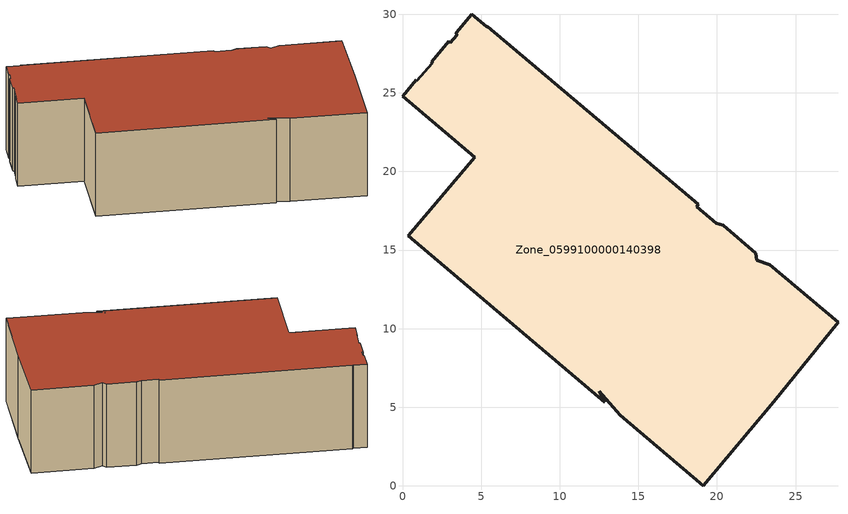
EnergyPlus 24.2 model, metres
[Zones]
Zone_0599100000140398
 floor ground (C_G): 20.38,16.57 22.47,14.81 22.52,14.36 23.34,14.07 27.7,10.4 23.61,5.35 19.14,0 13.83,4.49 12.52,6.03 12.85,5.33 0.37,15.9 4.59,20.91 0,24.77 0.89,25.83 0.91,25.75 1.89,26.88 1.85,26.97 2.94,28.27 3.03,28.18 3.45,28.65 3.41,28.82 4.4,30 5.34,29.2 5.41,29.2 18.81,17.89 18.73,17.74 19.94,16.7 z0
 wall outside (C_F): 4.59,20.91 0.37,15.9 12.85,5.33 12.52,6.03 13.83,4.49 19.14,0 23.61,5.35 27.7,10.4 23.34,14.07 22.52,14.36 22.47,14.81 20.38,16.57 19.94,16.7 18.73,17.74 18.81,17.89 5.41,29.2 5.34,29.2 4.4,30 3.41,28.82 3.45,28.65 3.03,28.18 2.94,28.27 1.85,26.97 1.89,26.88 0.91,25.75 0.89,25.83 0,24.77 4.59,20.91 z0:8.5
 roof outside (C_R): 22.47,14.81 20.38,16.57 19.94,16.7 18.73,17.74 18.81,17.89 5.41,29.2 5.34,29.2 4.4,30 3.41,28.82 3.45,28.65 3.03,28.18 2.94,28.27 1.85,26.97 1.89,26.88 0.91,25.75 0.89,25.83 0,24.77 4.59,20.91 0.37,15.9 12.85,5.33 12.52,6.03 13.83,4.49 19.14,0 23.61,5.35 27.7,10.4 23.34,14.07 22.52,14.36 z8.5
[BUILDING]
Pand.0599100000140398: North Axis=0; Terrain=City; Loads Convergence Tolerance Value=0.04; Temperature Convergence Tolerance Value=0.4; Solar Distribution=FullExterior; Maximum Number of Warmup Days=25; Minimum Number of Warmup Days=1
[Site:Location]
Rotterdam.The.Hague.AP_ZH_NLD Design_Conditions: Latitude=51.96; Longitude=4.45; Time Zone=1; Elevation=-4.5
[SITE:GROUNDTEMPERATURE:BUILDINGSURFACE]
18, 18, 18, 18, 18, 18, 18, 18, 18, 18, 18, 18
[MATERIAL] Thermal Absorptance=0.9; Solar Absorptance=0.7; Visible Absorptance=0.7
Name | Roughness | Thickness | Conductivity | Density | Specific Heat
G.D.1965-1974 | MediumSmooth | 0.15 | 0.882353 | 540 | 1210
F.D.1965-1974 | Rough | 0.3 | 0.697674 | 1920 | 840
R.D.1965-1974 | MediumRough | 0.2 | 0.232558 | 1500 | 1000
[CONSTRUCTION]
C_G: G.D.1965-1974
C_F: F.D.1965-1974
C_R: R.D.1965-1974
[ZONE]
Zone_0599100000140398: Type=1; Multiplier=1; Ceiling Height=Autocalculate; Volume=Autocalculate; Floor Area=autocalculate; Part of Total Floor Area=Yes
[ZONEINFILTRATION:DESIGNFLOWRATE]
Infil_Zone_0599100000140398: Zone or ZoneList or Space or SpaceList=Zone_0599100000140398; Schedule=AlwaysOn; Design Flow Rate Calculation Method=Flow/Area; Flow Rate per Floor Area=0.0042; Constant Term Coefficient=1; Temperature Term Coefficient=0; Velocity Term Coefficient=0; Velocity Squared Term Coefficient=0
[HVACTEMPLATE:ZONE:IDEALLOADSAIRSYSTEM]
Zone_0599100000140398: Maximum Heating Supply Air Temperature=50; Minimum Cooling Supply Air Temperature=13; Maximum Heating Supply Air Humidity Ratio=0.0156; Minimum Cooling Supply Air Humidity Ratio=0.0077; Heating Limit=NoLimit; Cooling Limit=NoLimit; Dehumidification Control Type=ConstantSensibleHeatRatio; Cooling Sensible Heat Ratio=0.7; Dehumidification Setpoint=60; Humidification Control Type=None; Humidification Setpoint=30; Outdoor Air Method=None; Outdoor Air Flow Rate per Person=0.00944; Outdoor Air Flow Rate per Zone Floor Area=0; Outdoor Air Flow Rate per Zone=0; Demand Controlled Ventilation Type=None; Outdoor Air Economizer Type=NoEconomizer; Heat Recovery Type=None; Sensible Heat Recovery Effectiveness=0.7; Latent Heat Recovery Effectiveness=0.65
[ZONECONTROL:THERMOSTAT]
ThermostatControl_Zone_0599100000140398: Zone or ZoneList=Zone_0599100000140398; Control Type Schedule=DualSetpointControlType; Control 1=Thermostat_Zone_0599100000140398; Temperature Difference Between Cutout And Setpoint=0
[THERMOSTATSETPOINT:DUALSETPOINT]
Thermostat_Zone_0599100000140398: Heating Setpoint Temperature Schedule=HeatingSetpoint_Zone_0599100000140398; Cooling Setpoint Temperature Schedule=CoolingSetpoint_Zone_0599100000140398
[SCHEDULE:COMPACT]
HeatingSetpoint_Zone_0599100000140398: Through: 12/31, For: AllDays, Until: 24:00, 21
CoolingSetpoint_Zone_0599100000140398: Through: 12/31, For: AllDays, Until: 24:00, 24
DualSetpointControlType: Through: 12/31, For: AllDays, Until: 24:00, 4
AlwaysOn: Through: 12/31, For: AllDays, Until: 24:00, 1
